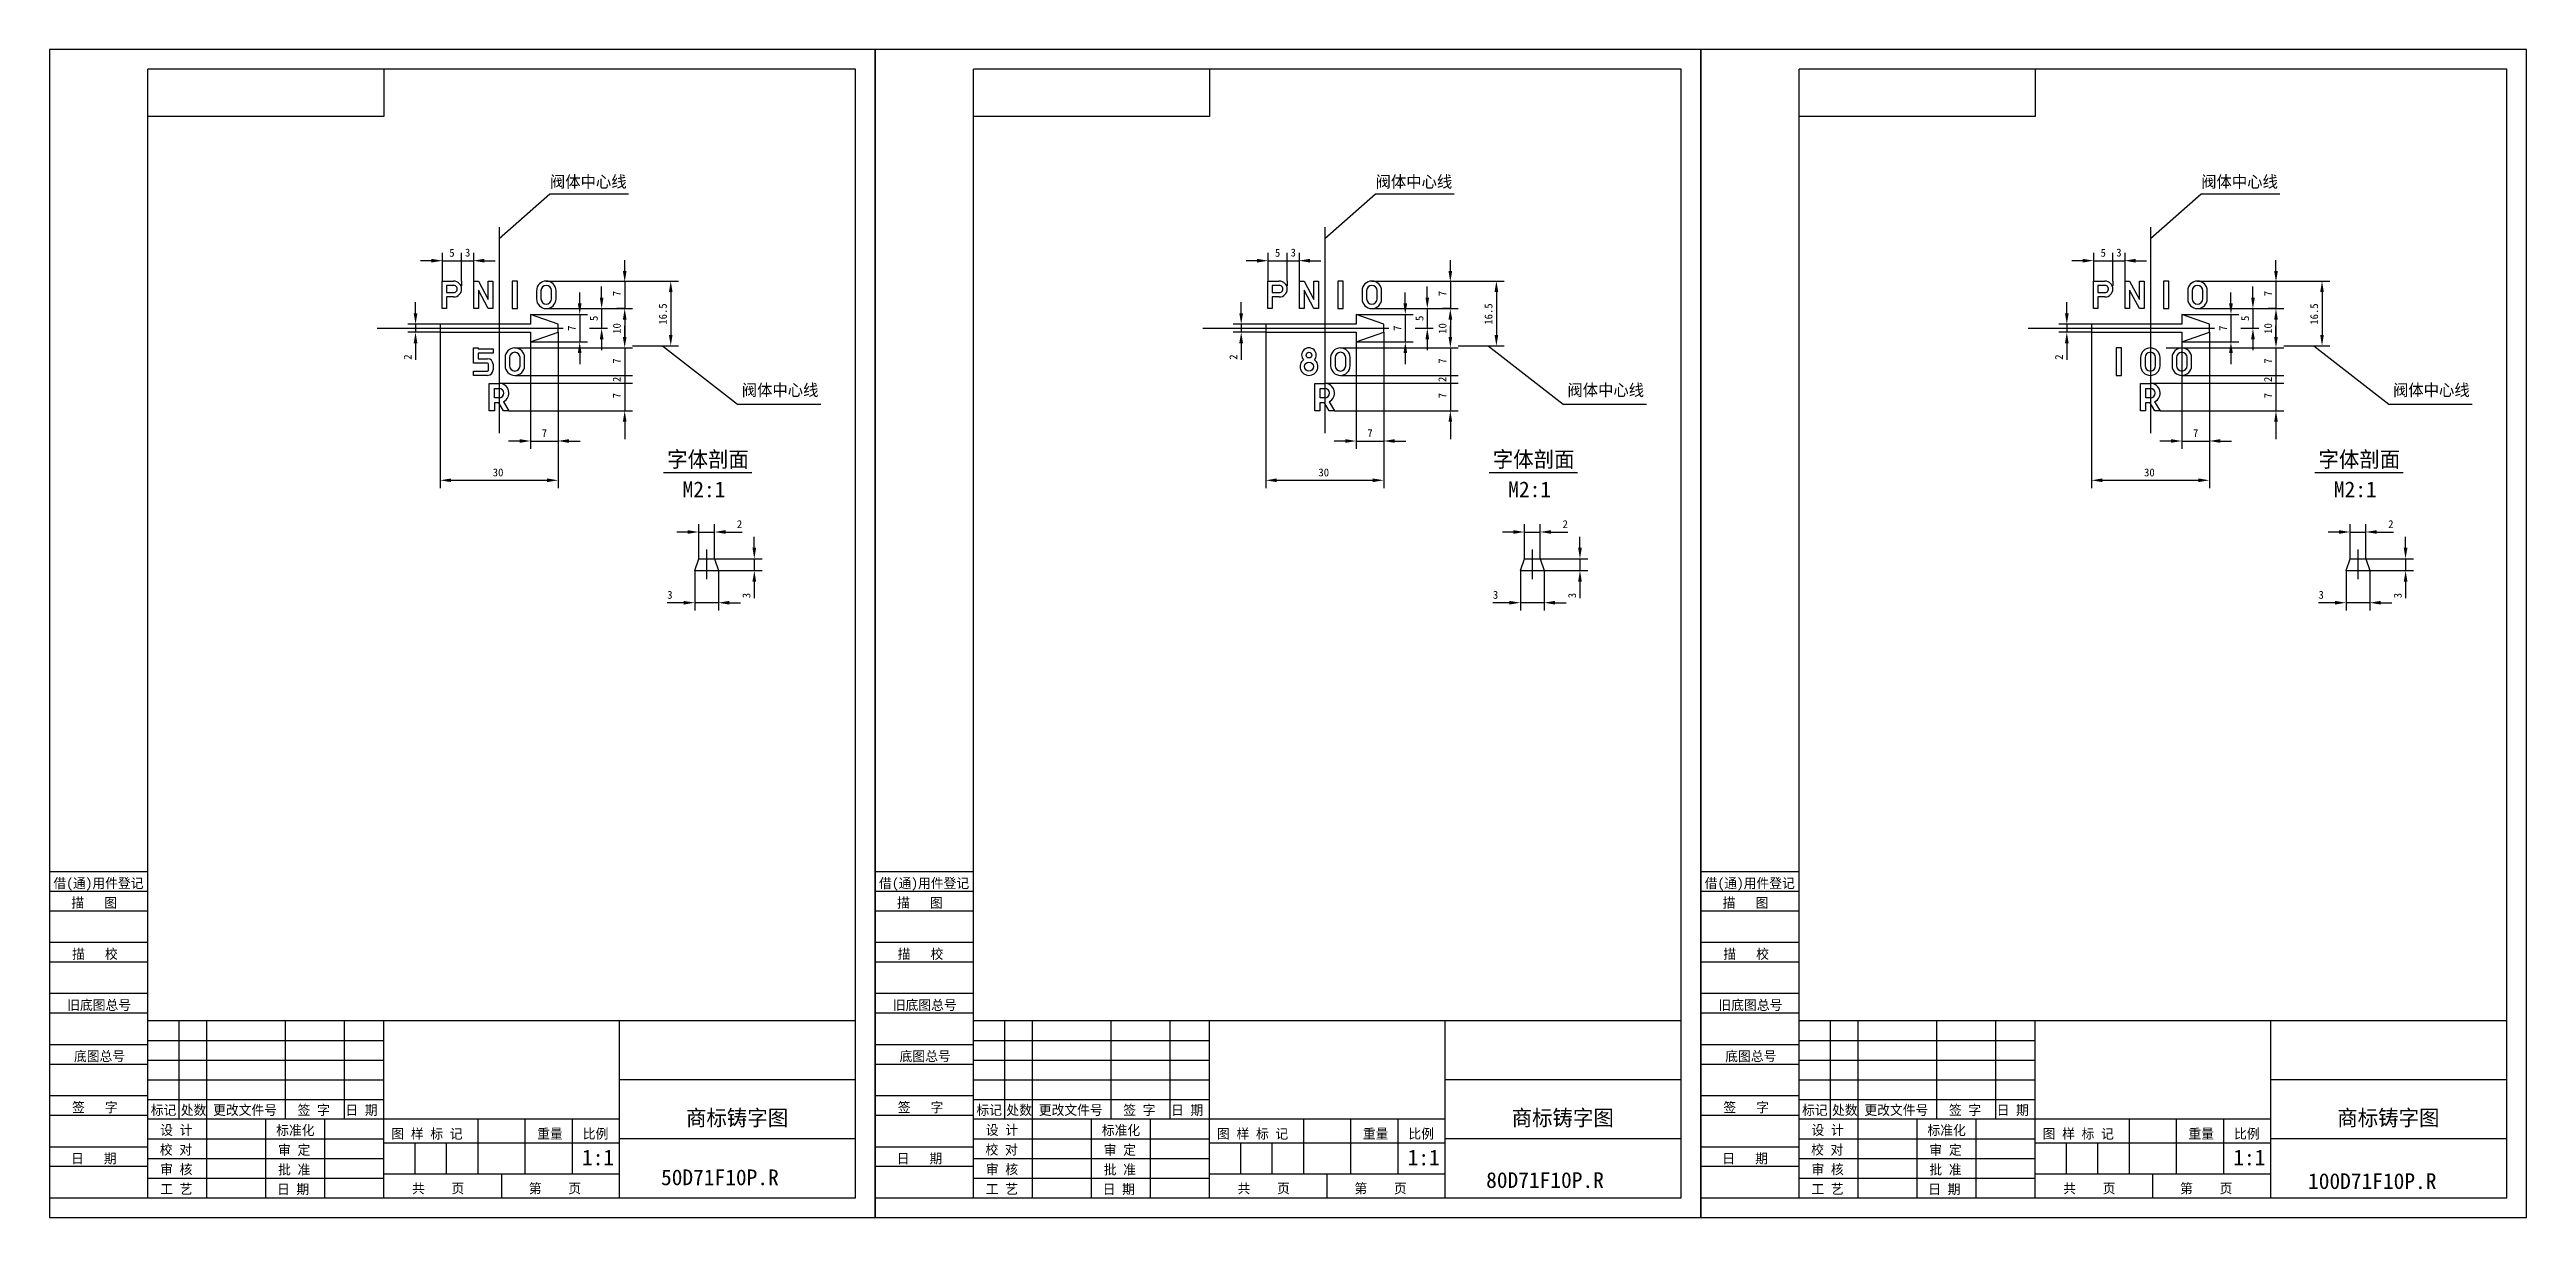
# Model space of a CAD drawing. Header units: metres. Extents: x 0 to 630, y 0 to 297.
import ezdxf

# ---------------------------------------------------------------- set-up
doc = ezdxf.new("R2010")
doc.units = ezdxf.units.M
for name, color, linetype in [('C', 6, 'Continuous'), ('D', 1, 'Continuous'), ('FL', 5, 'Continuous'), ('T', 7, 'Continuous'), ('TL', 4, 'Continuous')]:
    doc.layers.add(name, color=color, linetype=linetype)

# ---------------------------------------------------------------- blocks, each defined once
blk = doc.blocks.new('MZR')
at = {"linetype": 'CONTINUOUS'}
blk.add_lwpolyline([(3.5, 9.94, -0.8), (5.04, 3.29), (6.98, 0), (5.11, 0), (3.4, 2.94), (1.81, 2.94), (1.81, 0), (0, 0), (0, 9.94), (3.5, 9.94)], format="xyb", dxfattribs=at)
blk.add_lwpolyline([(1.84, 4.74), (1.84, 8.14), (3.51, 8.14, -1), (3.51, 4.74)], format="xyb", close=True, dxfattribs=at)
blk = doc.blocks.new('MZ1')
blk.add_lwpolyline([(4.45, 0), (4.45, 10), (2.55, 10), (2.55, 0)], close=True)
blk = doc.blocks.new('MZ0')
at = {"linetype": 'CONTINUOUS'}
for points in [[(7, 6.5, 0.41), (3.5, 10, 0.41), (0, 6.5), (0, 3.5, 0.41), (3.5, 0, 0.41), (7, 3.5)], [(5.4, 6.5, 0.41), (3.5, 8.4, 0.41), (1.6, 6.5), (1.6, 3.5, 0.41), (3.5, 1.6, 0.41), (5.4, 3.5)]]:
    blk.add_lwpolyline(points, format="xyb", close=True, dxfattribs=at)
blk = doc.blocks.new('MZ5')
blk.add_lwpolyline([(0, 0), (0, 1.6), (5, 1.6, 0.41), (5.4, 2), (5.4, 4.08, 0.41), (5, 4.48), (0, 4.48), (0, 10), (1.6, 10), (1.6, 9.64), (7, 9.64), (7, 8.04), (1.6, 8.04), (1.6, 6.08), (5, 6.08, -0.41), (7, 4.08), (7, 2, -0.41), (5, 0)], format="xyb", close=True)
blk = doc.blocks.new('MZP')
blk.add_lwpolyline([(0, 0), (0, 10), (4.11, 10, -1), (4.11, 4.21), (1.6, 4.21), (1.6, 0)], format="xyb", close=True)
blk.add_lwpolyline([(4.11, 8.4), (1.6, 8.4), (1.6, 5.81), (4.11, 5.81)])
blk.add_arc((4.11, 7.11), 1.29, 269.71, 90.29)
blk = doc.blocks.new('MZN')
blk.add_lwpolyline([(0.12, 0), (0.12, 9.96), (1.72, 9.96), (5.28, 3.33), (5.28, 10), (6.88, 10), (6.88, 0), (5.28, 0), (1.72, 6.67), (1.72, 0)], close=True)
blk = doc.blocks.new('MZ8')
blk.add_lwpolyline([(5.5, 5.69, 2.16), (1.5, 5.69, 2.84)], format="xyb", close=True)
for centre, radius in [((3.5, 3.2), 1.6), ((3.5, 7.38), 1.02)]:
    blk.add_circle(centre, radius)
blk = doc.blocks.new('TUKUN4')
at = {"layer": 'FL'}
for p, q in [((0, 297), (0, 0)), ((210, 297), (0, 297)), ((210, 0), (210, 297)), ((0, 78), (25, 78)), ((0, 70), (25, 70)), ((0, 65), (25, 65)), ((0, 57), (25, 57)), ((0, 52), (25, 52)), ((25, 45), (85, 45)), ((33, 25), (33, 50)), ((40, 5), (40, 50)), ((60, 25), (60, 50)), ((75, 25), (75, 50)), ((0, 44), (25, 44)), ((0, 39), (25, 39)), ((25, 40), (85, 40)), ((25, 35), (85, 35)), ((0, 31), (25, 31)), ((0, 26), (25, 26)), ((25, 30), (85, 30)), ((25, 20), (85, 20)), ((70, 5), (70, 25)), ((0, 18), (25, 18)), ((0, 13), (25, 13)), ((25, 15), (85, 15)), ((25, 10), (85, 10)), ((0, 0), (210, 0))]:
    blk.add_line(p, q, dxfattribs=at)
at = {"layer": 'TL'}
for p, q in [((25, 5), (25, 292)), ((205, 292), (25, 292)), ((85, 292), (85, 280)), ((205, 5), (205, 292)), ((85, 280), (25, 280)), ((0, 88), (25, 88)), ((0, 83), (25, 83)), ((205, 50), (25, 50)), ((85, 5), (85, 50)), ((145, 5), (145, 50)), ((205, 35), (145, 35)), ((145, 25), (25, 25)), ((55, 5), (55, 25)), ((85, 19), (145, 19)), ((93, 11), (93, 19)), ((101, 11), (101, 19)), ((109, 11), (109, 25)), ((121, 11), (121, 25)), ((133, 11), (133, 25)), ((205, 20), (145, 20)), ((145, 11), (85, 11)), ((115, 5), (115, 11)), ((0, 5), (205, 5))]:
    blk.add_line(p, q, dxfattribs=at)
at = {"layer": 'T'}
for s, p in [('借(通)用件登记', (1, 83.76)), ('描   图', (5.56, 78.76)), ('描   校', (5.74, 65.76)), ('旧底图总号', (4.49, 52.76)), ('底图总号', (6.22, 39.76)), ('签   字', (5.74, 26.76)), ('标记', (25.75, 26.07)), ('处数', (33.38, 26.07)), ('更改文件号', (41.61, 26.07)), ('签 字', (63.1, 26.07)), ('日 期', (75.23, 26.07)), ('设 计', (28.14, 20.99)), ('标准化', (57.65, 20.93)), ('图 样 标 记', (86.95, 20.04)), ('重量', (124.03, 20.04)), ('比例', (135.64, 20.04)), ('日   期', (5.45, 13.76)), ('校 对', (28.05, 15.99)), ('审 核', (28.14, 10.99)), ('批 准', (58.13, 10.93)), ('审 定', (58.13, 15.93)), ('工 艺', (28.14, 5.99)), ('日 期', (57.84, 5.93)), ('共    页', (92.18, 6.13)), ('第    页', (121.9, 6.13))]:
    blk.add_text(s, height=2.5, dxfattribs=at).set_placement(p)

msp = doc.modelspace()

# ---------------------------------------------------------------- linework, layer by layer
at = {"layer": 'C'}
for p, q in [((114.35, 251.81), (114.35, 247.82)), ((114.35, 247.82), (114.35, 241.55)), ((324.35, 251.81), (324.35, 247.82)), ((324.35, 247.82), (324.35, 241.55)), ((534.35, 251.81), (534.35, 247.82)), ((534.35, 247.82), (534.35, 241.55)), ((114.35, 241.55), (114.35, 199.45)), ((324.35, 241.55), (324.35, 199.45)), ((534.35, 241.55), (534.35, 199.45)), ((83.3, 226.13), (130.66, 226.13)), ((293.3, 226.13), (340.66, 226.13)), ((503.3, 226.13), (550.66, 226.13)), ((167.13, 169.82), (167.13, 162.32)), ((377.13, 169.82), (377.13, 162.32)), ((587.13, 169.82), (587.13, 162.32))]:
    msp.add_line(p, q, dxfattribs=at)
at = {"layer": 'D'}
for p, q in [((114.35, 248.92), (127.27, 260.27)), ((127.27, 260.27), (147.27, 260.27)), ((324.35, 248.92), (337.27, 260.27)), ((337.27, 260.27), (357.27, 260.27)), ((534.35, 248.92), (547.27, 260.27)), ((547.27, 260.27), (567.27, 260.27)), ((97.14, 243.31), (94.34, 243.31)), ((99.94, 238.1), (99.94, 245.31)), ((99.94, 243.31), (107.76, 243.31)), ((104.76, 238.13), (104.76, 245.31)), ((107.94, 238.1), (107.94, 245.28)), ((110.56, 243.31), (113.36, 243.31)), ((146.29, 240.68), (146.29, 243.48)), ((307.14, 243.31), (304.34, 243.31)), ((309.94, 238.1), (309.94, 245.31)), ((309.94, 243.31), (317.76, 243.31)), ((314.76, 238.13), (314.76, 245.31)), ((317.94, 238.1), (317.94, 245.28)), ((320.56, 243.31), (323.36, 243.31)), ((356.29, 240.68), (356.29, 243.48)), ((517.14, 243.31), (514.34, 243.31)), ((519.94, 238.1), (519.94, 245.31)), ((519.94, 243.31), (527.76, 243.31)), ((524.76, 238.13), (524.76, 245.31)), ((527.94, 238.1), (527.94, 245.28)), ((530.56, 243.31), (533.36, 243.31)), ((566.29, 240.68), (566.29, 243.48)), ((104.76, 238.13), (104.76, 236.92)), ((126.35, 238.13), (148.29, 238.13)), ((134.84, 232.43), (134.84, 235.23)), ((140.43, 233.93), (140.43, 236.73)), ((146.29, 237.88), (146.29, 231.13)), ((148.29, 238.13), (160, 238.13)), ((158, 235.33), (158, 224.43)), ((314.76, 238.13), (314.76, 236.92)), ((336.35, 238.13), (358.29, 238.13)), ((344.84, 232.43), (344.84, 235.23)), ((350.43, 233.93), (350.43, 236.73)), ((356.29, 237.88), (356.29, 231.13)), ((358.29, 238.13), (370, 238.13)), ((368, 235.33), (368, 224.43)), ((524.76, 238.13), (524.76, 236.92)), ((546.35, 238.13), (568.29, 238.13)), ((554.84, 232.43), (554.84, 235.23)), ((560.43, 233.93), (560.43, 236.73)), ((566.29, 237.88), (566.29, 231.13)), ((568.29, 238.13), (580, 238.13)), ((578, 235.33), (578, 224.43)), ((99.35, 227.13), (91.09, 227.13)), ((93.09, 229.93), (93.09, 232.73)), ((93.09, 227.13), (93.09, 225.13)), ((122.35, 229.63), (136.84, 229.63)), ((126.35, 231.13), (148.29, 231.13)), ((134.84, 229.63), (134.84, 222.63)), ((139.6, 231.13), (144.36, 231.13)), ((140.43, 231.13), (140.43, 226.13)), ((146.29, 231.13), (144.29, 231.13)), ((146.29, 228.33), (146.29, 223.93)), ((309.35, 227.13), (301.09, 227.13)), ((303.09, 229.93), (303.09, 232.73)), ((303.09, 227.13), (303.09, 225.13)), ((332.35, 229.63), (346.84, 229.63)), ((336.35, 231.13), (358.29, 231.13)), ((344.84, 229.63), (344.84, 222.63)), ((349.6, 231.13), (354.36, 231.13)), ((350.43, 231.13), (350.43, 226.13)), ((356.29, 231.13), (354.29, 231.13)), ((356.29, 228.33), (356.29, 223.93)), ((519.35, 227.13), (511.09, 227.13)), ((513.09, 229.93), (513.09, 232.73)), ((513.09, 227.13), (513.09, 225.13)), ((542.35, 229.63), (556.84, 229.63)), ((546.35, 231.13), (568.29, 231.13)), ((554.84, 229.63), (554.84, 222.63)), ((559.6, 231.13), (564.36, 231.13)), ((560.43, 231.13), (560.43, 226.13)), ((566.29, 231.13), (564.29, 231.13)), ((566.29, 228.33), (566.29, 223.93)), ((99.35, 225.13), (91.09, 225.13)), ((93.09, 222.33), (93.09, 219.53)), ((99.35, 225.13), (99.35, 185.46)), ((118.35, 221.13), (148.29, 221.13)), ((118.35, 221.13), (148.29, 221.13)), ((122.35, 222.63), (122.35, 195.45)), ((122.35, 222.63), (136.84, 222.63)), ((129.35, 225.13), (129.35, 195.45)), ((137.35, 226.13), (141.94, 226.13)), ((140.43, 223.33), (140.43, 220.53)), ((146.29, 223.93), (146.29, 226.73)), ((146.29, 221.13), (146.29, 205.13)), ((148.29, 221.63), (151.62, 221.63)), ((151.62, 221.63), (160, 221.63)), ((155.88, 221.63), (174.97, 206.8)), ((309.35, 225.13), (301.09, 225.13)), ((303.09, 222.33), (303.09, 219.53)), ((309.35, 225.13), (309.35, 185.46)), ((328.35, 221.13), (358.29, 221.13)), ((328.35, 221.13), (358.29, 221.13)), ((332.35, 222.63), (332.35, 195.45)), ((332.35, 222.63), (346.84, 222.63)), ((339.35, 225.13), (339.35, 195.45)), ((347.35, 226.13), (351.94, 226.13)), ((350.43, 223.33), (350.43, 220.53)), ((356.29, 223.93), (356.29, 226.73)), ((356.29, 221.13), (356.29, 205.13)), ((358.29, 221.63), (361.62, 221.63)), ((361.62, 221.63), (370, 221.63)), ((365.88, 221.63), (384.97, 206.8)), ((519.35, 225.13), (511.09, 225.13)), ((513.09, 222.33), (513.09, 219.53)), ((519.35, 225.13), (519.35, 185.46)), ((538.35, 221.13), (568.29, 221.13)), ((542.35, 222.63), (542.35, 195.45)), ((542.35, 222.63), (556.84, 222.63)), ((542.35, 221.13), (568.29, 221.13)), ((549.35, 225.13), (549.35, 195.45)), ((557.35, 226.13), (561.94, 226.13)), ((560.43, 223.33), (560.43, 220.53)), ((566.29, 223.93), (566.29, 226.73)), ((566.29, 221.13), (566.29, 205.13)), ((568.29, 221.63), (571.62, 221.63)), ((571.62, 221.63), (580, 221.63)), ((575.88, 221.63), (594.97, 206.8)), ((93.09, 219.53), (93.09, 218.11)), ((134.84, 219.83), (134.84, 217.03)), ((303.09, 219.53), (303.09, 218.11)), ((344.84, 219.83), (344.84, 217.03)), ((513.09, 219.53), (513.09, 218.11)), ((554.84, 219.83), (554.84, 217.03)), ((114.35, 212.13), (148.29, 212.13)), ((118.35, 214.13), (148.29, 214.13)), ((324.35, 212.13), (358.29, 212.13)), ((328.35, 214.13), (358.29, 214.13)), ((534.35, 212.13), (568.29, 212.13)), ((542.35, 214.13), (568.29, 214.13)), ((116.83, 205.13), (148.29, 205.13)), ((146.29, 202.33), (146.29, 197.93)), ((174.97, 206.8), (196.18, 206.8)), ((326.83, 205.13), (358.29, 205.13)), ((356.29, 202.33), (356.29, 197.93)), ((384.97, 206.8), (406.18, 206.8)), ((536.83, 205.13), (568.29, 205.13)), ((566.29, 202.33), (566.29, 197.93)), ((594.97, 206.8), (616.18, 206.8)), ((119.55, 197.45), (116.75, 197.45)), ((122.35, 197.45), (129.35, 197.45)), ((129.35, 195.45), (129.35, 185.46)), ((132.15, 197.45), (134.95, 197.45)), ((329.55, 197.45), (326.75, 197.45)), ((332.35, 197.45), (339.35, 197.45)), ((339.35, 195.45), (339.35, 185.46)), ((342.15, 197.45), (344.95, 197.45)), ((539.55, 197.45), (536.75, 197.45)), ((542.35, 197.45), (549.35, 197.45)), ((549.35, 195.45), (549.35, 185.46)), ((552.15, 197.45), (554.95, 197.45)), ((156.16, 189.45), (178.66, 189.45)), ((366.16, 189.45), (388.66, 189.45)), ((576.16, 189.45), (598.66, 189.45)), ((102.15, 187.46), (126.55, 187.46)), ((312.15, 187.46), (336.55, 187.46)), ((522.15, 187.46), (546.55, 187.46)), ((162.33, 174.31), (159.53, 174.31)), ((165.13, 167.49), (165.13, 176.31)), ((165.13, 174.31), (169.13, 174.31)), ((169.13, 167.49), (169.13, 176.31)), ((171.93, 174.31), (174.73, 174.31)), ((174.73, 174.31), (176.15, 174.31)), ((179.26, 170.29), (179.26, 173.09)), ((372.33, 174.31), (369.53, 174.31)), ((375.13, 167.49), (375.13, 176.31)), ((375.13, 174.31), (379.13, 174.31)), ((379.13, 167.49), (379.13, 176.31)), ((381.93, 174.31), (384.73, 174.31)), ((384.73, 174.31), (386.15, 174.31)), ((389.26, 170.29), (389.26, 173.09)), ((582.33, 174.31), (579.53, 174.31)), ((585.13, 167.49), (585.13, 176.31)), ((585.13, 174.31), (589.13, 174.31)), ((589.13, 167.49), (589.13, 176.31)), ((591.93, 174.31), (594.73, 174.31)), ((594.73, 174.31), (596.15, 174.31)), ((599.26, 170.29), (599.26, 173.09)), ((164.13, 164.49), (164.13, 154.33)), ((169.13, 167.49), (181.26, 167.49)), ((170.13, 164.49), (170.13, 154.33)), ((170.13, 164.49), (181.26, 164.49)), ((179.26, 167.49), (179.26, 164.49)), ((374.13, 164.49), (374.13, 154.33)), ((379.13, 167.49), (391.26, 167.49)), ((380.13, 164.49), (391.26, 164.49)), ((380.13, 164.49), (380.13, 154.33)), ((389.26, 167.49), (389.26, 164.49)), ((584.13, 164.49), (584.13, 154.33)), ((589.13, 167.49), (601.26, 167.49)), ((590.13, 164.49), (590.13, 154.33)), ((590.13, 164.49), (601.26, 164.49)), ((599.26, 167.49), (599.26, 164.49)), ((179.26, 161.69), (179.26, 158.89)), ((179.26, 158.89), (179.26, 157.47)), ((389.26, 161.69), (389.26, 158.89)), ((389.26, 158.89), (389.26, 157.47)), ((599.26, 161.69), (599.26, 158.89)), ((599.26, 158.89), (599.26, 157.47)), ((158.53, 156.33), (157.1, 156.33)), ((161.33, 156.33), (158.53, 156.33)), ((170.13, 156.33), (164.13, 156.33)), ((172.93, 156.33), (175.73, 156.33)), ((368.53, 156.33), (367.1, 156.33)), ((371.33, 156.33), (368.53, 156.33)), ((380.13, 156.33), (374.13, 156.33)), ((382.93, 156.33), (385.73, 156.33)), ((578.53, 156.33), (577.1, 156.33)), ((581.33, 156.33), (578.53, 156.33)), ((590.13, 156.33), (584.13, 156.33)), ((592.93, 156.33), (595.73, 156.33))]:
    msp.add_line(p, q, dxfattribs=at)
for points in [[(97.14, 243.77), (97.14, 242.84), (99.94, 243.31)], [(110.56, 243.77), (110.56, 242.84), (107.76, 243.31)], [(145.83, 240.68), (146.76, 240.68), (146.29, 237.88)], [(307.14, 243.77), (307.14, 242.84), (309.94, 243.31)], [(320.56, 243.77), (320.56, 242.84), (317.76, 243.31)], [(355.83, 240.68), (356.76, 240.68), (356.29, 237.88)], [(517.14, 243.77), (517.14, 242.84), (519.94, 243.31)], [(530.56, 243.77), (530.56, 242.84), (527.76, 243.31)], [(565.83, 240.68), (566.76, 240.68), (566.29, 237.88)], [(139.97, 233.93), (140.9, 233.93), (140.43, 231.13)], [(157.54, 235.33), (158.47, 235.33), (158, 238.13)], [(349.97, 233.93), (350.9, 233.93), (350.43, 231.13)], [(367.54, 235.33), (368.47, 235.33), (368, 238.13)], [(559.97, 233.93), (560.9, 233.93), (560.43, 231.13)], [(577.54, 235.33), (578.47, 235.33), (578, 238.13)], [(92.62, 229.93), (93.56, 229.93), (93.09, 227.13)], [(134.37, 232.43), (135.31, 232.43), (134.84, 229.63)], [(145.83, 228.33), (146.76, 228.33), (146.29, 231.13)], [(302.62, 229.93), (303.56, 229.93), (303.09, 227.13)], [(344.37, 232.43), (345.31, 232.43), (344.84, 229.63)], [(355.83, 228.33), (356.76, 228.33), (356.29, 231.13)], [(512.62, 229.93), (513.56, 229.93), (513.09, 227.13)], [(554.37, 232.43), (555.31, 232.43), (554.84, 229.63)], [(565.83, 228.33), (566.76, 228.33), (566.29, 231.13)], [(92.62, 222.33), (93.56, 222.33), (93.09, 225.13)], [(134.37, 219.83), (135.31, 219.83), (134.84, 222.63)], [(139.97, 223.33), (140.9, 223.33), (140.43, 226.13)], [(145.83, 223.93), (146.76, 223.93), (146.29, 221.13)], [(145.83, 223.93), (146.76, 223.93), (146.29, 221.13)], [(157.54, 224.43), (158.47, 224.43), (158, 221.63)], [(302.62, 222.33), (303.56, 222.33), (303.09, 225.13)], [(344.37, 219.83), (345.31, 219.83), (344.84, 222.63)], [(349.97, 223.33), (350.9, 223.33), (350.43, 226.13)], [(355.83, 223.93), (356.76, 223.93), (356.29, 221.13)], [(355.83, 223.93), (356.76, 223.93), (356.29, 221.13)], [(367.54, 224.43), (368.47, 224.43), (368, 221.63)], [(512.62, 222.33), (513.56, 222.33), (513.09, 225.13)], [(554.37, 219.83), (555.31, 219.83), (554.84, 222.63)], [(559.97, 223.33), (560.9, 223.33), (560.43, 226.13)], [(565.83, 223.93), (566.76, 223.93), (566.29, 221.13)], [(565.83, 223.93), (566.76, 223.93), (566.29, 221.13)], [(577.54, 224.43), (578.47, 224.43), (578, 221.63)], [(145.83, 202.33), (146.76, 202.33), (146.29, 205.13)], [(355.83, 202.33), (356.76, 202.33), (356.29, 205.13)], [(565.83, 202.33), (566.76, 202.33), (566.29, 205.13)], [(119.55, 197.92), (119.55, 196.99), (122.35, 197.45)], [(132.15, 197.92), (132.15, 196.99), (129.35, 197.45)], [(329.55, 197.92), (329.55, 196.99), (332.35, 197.45)], [(342.15, 197.92), (342.15, 196.99), (339.35, 197.45)], [(539.55, 197.92), (539.55, 196.99), (542.35, 197.45)], [(552.15, 197.92), (552.15, 196.99), (549.35, 197.45)], [(102.15, 187.93), (102.15, 187), (99.35, 187.46)], [(126.55, 187.93), (126.55, 187), (129.35, 187.46)], [(312.15, 187.93), (312.15, 187), (309.35, 187.46)], [(336.55, 187.93), (336.55, 187), (339.35, 187.46)], [(522.15, 187.93), (522.15, 187), (519.35, 187.46)], [(546.55, 187.93), (546.55, 187), (549.35, 187.46)], [(162.33, 174.78), (162.33, 173.85), (165.13, 174.31)], [(171.93, 174.78), (171.93, 173.85), (169.13, 174.31)], [(178.79, 170.29), (179.73, 170.29), (179.26, 167.49)], [(372.33, 174.78), (372.33, 173.85), (375.13, 174.31)], [(381.93, 174.78), (381.93, 173.85), (379.13, 174.31)], [(388.79, 170.29), (389.73, 170.29), (389.26, 167.49)], [(582.33, 174.78), (582.33, 173.85), (585.13, 174.31)], [(591.93, 174.78), (591.93, 173.85), (589.13, 174.31)], [(598.79, 170.29), (599.73, 170.29), (599.26, 167.49)], [(178.79, 161.69), (179.73, 161.69), (179.26, 164.49)], [(388.79, 161.69), (389.73, 161.69), (389.26, 164.49)], [(598.79, 161.69), (599.73, 161.69), (599.26, 164.49)], [(161.33, 156.79), (161.33, 155.86), (164.13, 156.33)], [(172.93, 156.79), (172.93, 155.86), (170.13, 156.33)], [(371.33, 156.79), (371.33, 155.86), (374.13, 156.33)], [(382.93, 156.79), (382.93, 155.86), (380.13, 156.33)], [(581.33, 156.79), (581.33, 155.86), (584.13, 156.33)], [(592.93, 156.79), (592.93, 155.86), (590.13, 156.33)]]:
    msp.add_solid(points, dxfattribs=at)
at = {"layer": 'TL'}
for p, q in [((122.35, 227.13), (99.35, 227.13)), ((99.35, 227.13), (99.35, 225.13)), ((129.35, 227.13), (122.35, 229.63)), ((122.35, 229.63), (122.35, 227.13)), ((129.35, 226.13), (129.35, 227.13)), ((332.35, 227.13), (309.35, 227.13)), ((309.35, 227.13), (309.35, 225.13)), ((339.35, 227.13), (332.35, 229.63)), ((332.35, 229.63), (332.35, 227.13)), ((339.35, 226.13), (339.35, 227.13)), ((542.35, 227.13), (519.35, 227.13)), ((519.35, 227.13), (519.35, 225.13)), ((549.35, 227.13), (542.35, 229.63)), ((542.35, 229.63), (542.35, 227.13)), ((549.35, 226.13), (549.35, 227.13)), ((99.35, 225.13), (122.35, 225.13)), ((122.35, 222.63), (129.35, 225.13)), ((122.35, 225.13), (122.35, 222.63)), ((129.35, 225.13), (129.35, 226.13)), ((309.35, 225.13), (332.35, 225.13)), ((332.35, 222.63), (339.35, 225.13)), ((332.35, 225.13), (332.35, 222.63)), ((339.35, 225.13), (339.35, 226.13)), ((519.35, 225.13), (542.35, 225.13)), ((542.35, 222.63), (549.35, 225.13)), ((542.35, 225.13), (542.35, 222.63)), ((549.35, 225.13), (549.35, 226.13)), ((164.13, 164.49), (165.13, 167.49)), ((164.13, 164.49), (170.13, 164.49)), ((165.13, 167.49), (169.13, 167.49)), ((169.13, 167.49), (170.13, 164.49)), ((374.13, 164.49), (375.13, 167.49)), ((374.13, 164.49), (380.13, 164.49)), ((375.13, 167.49), (379.13, 167.49)), ((379.13, 167.49), (380.13, 164.49)), ((584.13, 164.49), (585.13, 167.49)), ((584.13, 164.49), (590.13, 164.49)), ((585.13, 167.49), (589.13, 167.49)), ((589.13, 167.49), (590.13, 164.49))]:
    msp.add_line(p, q, dxfattribs=at)

# ---------------------------------------------------------------- block references
at = {"layer": 'D'}
for p in [(0, 0), (210, 0), (420, 0)]:
    msp.add_blockref('TUKUN4', p, dxfattribs=at)
at = {"layer": 'TL', "xscale": 0.71, "yscale": 0.7, "zscale": 0.71}
for name, p in [('MZP', (99.85, 231.13)), ('MZN', (107.85, 231.13)), ('MZ1', (115.85, 231.13)), ('MZ0', (123.85, 231.13)), ('MZP', (309.85, 231.13)), ('MZN', (317.85, 231.13)), ('MZ1', (325.85, 231.13)), ('MZ0', (333.85, 231.13)), ('MZP', (519.85, 231.13)), ('MZN', (527.85, 231.13)), ('MZ1', (535.85, 231.13)), ('MZ0', (543.85, 231.13)), ('MZ5', (107.85, 214.13)), ('MZ0', (115.85, 214.13)), ('MZ8', (317.85, 214.13)), ('MZ0', (325.85, 214.13)), ('MZ1', (523.85, 214.13)), ('MZ0', (531.85, 214.13)), ('MZ0', (539.85, 214.13)), ('MZR', (111.85, 205.13)), ('MZR', (321.85, 205.13)), ('MZR', (531.85, 205.13))]:
    msp.add_blockref(name, p, dxfattribs=at)

# ---------------------------------------------------------------- texts
at = {"layer": 'D'}
for s, height, p in [('阀体中心线', 3, (127.27, 261.89)), ('阀体中心线', 3, (337.27, 261.89)), ('阀体中心线', 3, (547.27, 261.89)), ('5', 2, (101.67, 244.31)), ('3', 2, (105.66, 244.37)), ('5', 2, (311.67, 244.31)), ('3', 2, (315.66, 244.37)), ('5', 2, (521.67, 244.31)), ('3', 2, (525.66, 244.37)), ('阀体中心线', 3, (176.06, 208.91)), ('阀体中心线', 3, (386.06, 208.91)), ('阀体中心线', 3, (596.06, 208.91)), ('7', 2, (125.18, 198.45)), ('字体剖面', 4, (157.09, 190.8)), ('7', 2, (335.18, 198.45)), ('字体剖面', 4, (367.09, 190.8)), ('7', 2, (545.18, 198.45)), ('字体剖面', 4, (577.09, 190.8)), ('30', 2, (112.73, 188.46)), ('30', 2, (322.73, 188.46)), ('30', 2, (532.73, 188.46)), ('M2:1', 4, (161.02, 183.16)), ('M2:1', 4, (371.02, 183.16)), ('M2:1', 4, (581.02, 183.16)), ('2', 2, (174.82, 175.31)), ('2', 2, (384.82, 175.31)), ('2', 2, (594.82, 175.31)), ('3', 2, (157.1, 157.33)), ('3', 2, (367.1, 157.33)), ('3', 2, (577.1, 157.33)), ('商标铸字图', 4, (161.88, 23.34)), ('商标铸字图', 4, (371.88, 23.34)), ('商标铸字图', 4, (581.88, 23.34)), ('1:1', 4, (135.43, 13.25)), ('1:1', 4, (345.43, 13.25)), ('1:1', 4, (555.43, 13.25)), ('50D71F10P.R', 4, (155.53, 8.21)), ('80D71F10P.R', 4, (365.4, 7.51)), ('100D71F10P.R', 4, (574.45, 7.24))]:
    msp.add_text(s, height=height, dxfattribs=at).set_placement(p)
for s, p in [('7', (145.29, 234.26)), ('7', (355.29, 234.26)), ('7', (565.29, 234.26)), ('5', (139.43, 227.96)), ('10', (145.29, 224.7)), ('16.5', (157, 227.02)), ('5', (349.43, 227.96)), ('10', (355.29, 224.7)), ('16.5', (367, 227.02)), ('5', (559.43, 227.96)), ('10', (565.29, 224.7)), ('16.5', (577, 227.02)), ('7', (133.84, 225.46)), ('7', (343.84, 225.46)), ('7', (553.84, 225.46)), ('2', (92.09, 218.11)), ('7', (145.29, 217.1)), ('2', (302.09, 218.11)), ('7', (355.29, 217.1)), ('2', (512.09, 218.11)), ('7', (565.29, 217.1)), ('2', (145.25, 212.45)), ('7', (145.29, 208.31)), ('2', (355.25, 212.45)), ('7', (355.29, 208.31)), ('2', (565.25, 212.45)), ('7', (565.29, 208.31)), ('3', (178.26, 157.47)), ('3', (388.26, 157.47)), ('3', (598.26, 157.47))]:
    msp.add_text(s, height=2, rotation=90, dxfattribs=at).set_placement(p)

doc.saveas('drawing.dxf')
